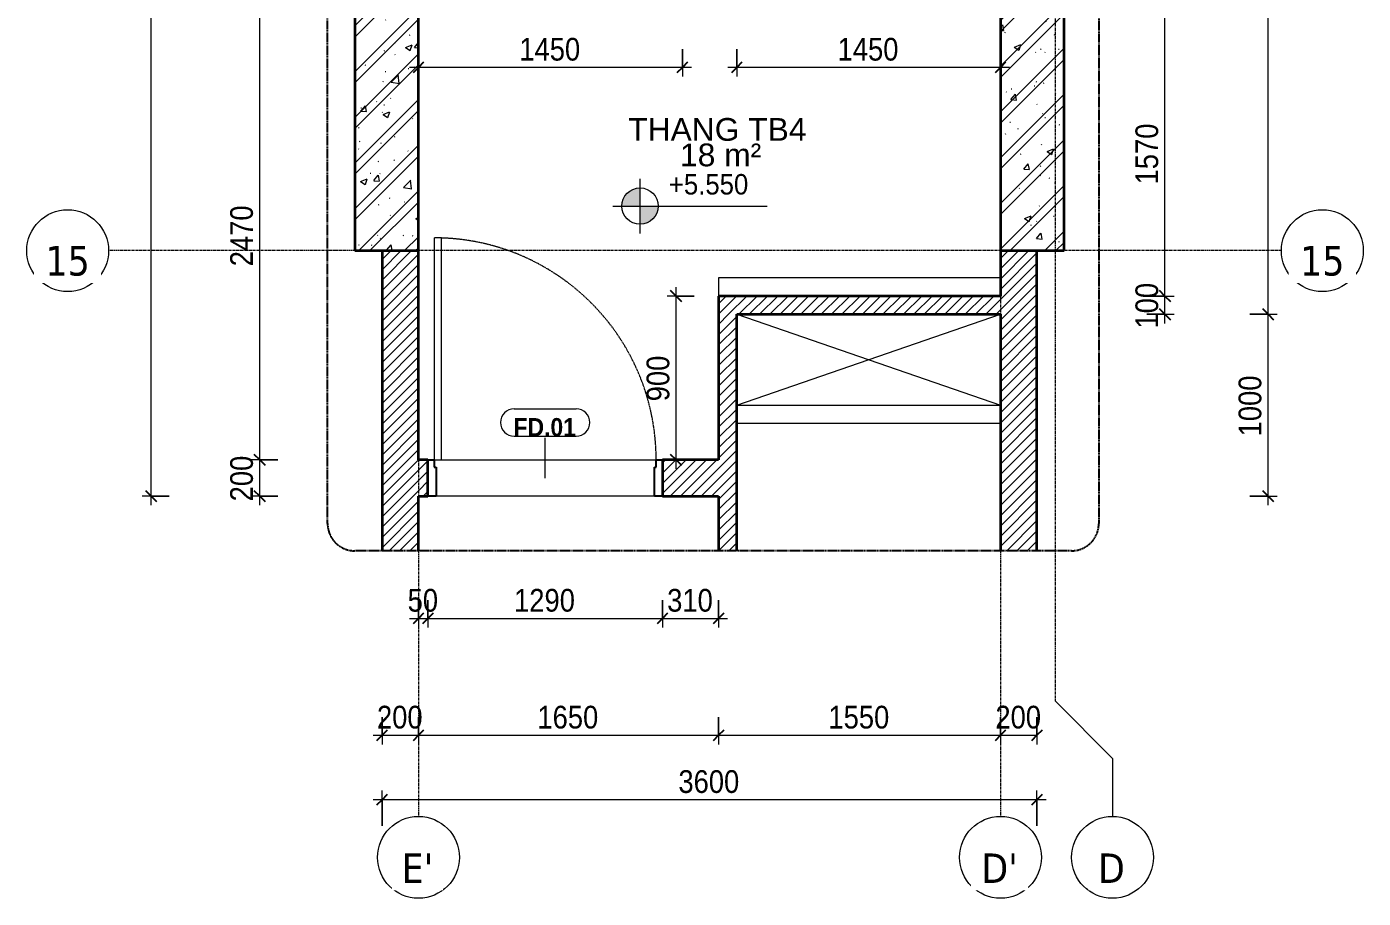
# Model space of a CAD drawing. Header units: millimetres. Extents: x -38913 to 20524, y -4975 to 129755.
# Drawn here: x -31124 to -23776, y 118492 to 123283 of the extents above; entities that cross this region are included whole.
import ezdxf

# ---------------------------------------------------------------- set-up
doc = ezdxf.new("R2010")
doc.units = ezdxf.units.MM
for name, pattern in [('Dash - Tight', [4.5, 3, -1.5]), ('Grid Line', [22.225, 12.7, -3.175, 3.175, -3.175]), ('Hidden', [7.14375, 4.7625, -2.38125])]:
    doc.linetypes.add(name, pattern=pattern)
for name, color, linetype, lineweight in [('0-2', 250, 'Continuous', 18), ('0-3', 10, 'Continuous', 5), ('A-ANNO-DIMS', 211, 'Continuous', 9), ('A-ANNO-DIMS-50', 211, 'Continuous', 9), ('A-AREA-IDEN', 2, 'Continuous', 9), ('A-DETL-GENF-1', 92, 'Dash - Tight', 18), ('A-DETL-GENF-2', 254, 'Continuous', 18), ('A-DETL-GENF-3', 92, 'Hidden', 25), ('A-DETL-MEDM', 33, 'Continuous', 35), ('A-DOOR', 31, 'Continuous', 18), ('A-DOOR-FRAM', 31, 'Continuous', 25), ('A-DOOR-IDEN', 31, 'Continuous', 9), ('A-FLOR', 192, 'Continuous', 18), ('A-FLOR-1', 250, 'Continuous', 18), ('A-WALL', 113, 'Continuous', 18), ('A-WALL-1', 113, 'Continuous', 35), ('A-WALL-PATT-1', 111, 'Continuous', 18), ('G-ANNO-DIMS', 111, 'Continuous', 9), ('S-COLS-2', 7, 'Continuous', 35), ('S-GRID', 1, 'Continuous', 9), ('S-GRID-1', 1, 'Grid Line', 9), ('S-GRID-IDEN', 1, 'Continuous', 9)]:
    doc.layers.add(name, color=color, linetype=linetype, lineweight=lineweight)
doc.styles.add('Arial_3', font='arial.ttf', dxfattribs={"height": 125})
doc.styles.add('Arial_4', font='arial.ttf', dxfattribs={"width": 0.9, "height": 112.5})
doc.styles.add('Arial_B', font='arialbd.ttf', dxfattribs={"width": 0.9, "height": 100})
doc.styles.add('Tahoma_B', font='tahomabd.ttf', dxfattribs={"height": 162.5})
doc.styles.add('UTM Avo', font='', dxfattribs={"width": 0.9, "height": 125})
doc.styles.get('UTM Avo').set_extended_font_data('UTM Avo')
doc.dimstyles.new('1_Dim_chi_tiet_2_5', dxfattribs={"dimscale": 304.8, "dimtxt": 124.912619, "dimasz": 0.19685, "dimexe": 0.164042, "dimexo": 0.0625, "dimgap": 0.016404, "dimtad": 1, "dimdec": 0, "dimrnd": 5, "dimzin": 0, "dimdsep": 46, "dimtxsty": 'UTM Avo', "dimblk1": 'OBLIQUE', "dimblk2": 'OBLIQUE', "dimsah": 1, "dimcen": 0.09, "dimdle": 0.164042, "dimazin": 0, "dimtfac": 1, "dimtdec": 4, "dimtix": 1, "dimtmove": 0, "dimatfit": 3, "dimfxl": 0.328084, "dimfxlon": 1, "dimtvp": 1, "dimtolj": 1, "dimtzin": 0, "dimarcsym": 2})
pattern_1 = [(45, (8066.47, 0), (-28.284271, 28.284271), [])]

# ---------------------------------------------------------------- blocks, each defined once
blk = doc.blocks.new('NCV_TKTC_KET CAU_rvt-2-TKCS_THANG BỘ TB4 - MẶT BẰNG TẦNG 2-7')
at = {"layer": 'A-FLOR-1'}
for p, q in [((-37035.6, 123372.6), (-37036.9, 123372.6)), ((-35336.5, 123372.6), (-35535.6, 123372.6)), ((-33836.9, 123372.6), (-35286.5, 123372.6)), ((-33836.9, 121902.6), (-35387.4, 121902.6)), ((-35387.4, 121902.6), (-35387.4, 120902.6)), ((-35387.4, 120902.6), (-35387.4, 121802.6)), ((-33837.4, 121702.6), (-33837.4, 121202.6))]:
    blk.add_line(p, q, dxfattribs=at)
at = {"layer": 'S-COLS-2'}
blk.add_line((-33486.9, 127252.6), (-33836.9, 127252.6), dxfattribs=at)
blk = doc.blocks.new('FD_01 - FD_01-1200x2200mm-1787918-TKCS_THANG BỘ TB4 - MẶT BẰNG TẦNG 2-7')
at = {"layer": 'A-DETL-GENF-1'}
for p, q in [((610, -100), (570, -100)), ((570, -100), (570, -1320)), ((610, -1320), (610, -100)), ((570, -1320), (610, -1320))]:
    blk.add_line(p, q, dxfattribs=at)
blk.add_arc((610, -100), 1220, 180, 268.12111, dxfattribs=at)
at = {"layer": 'A-DOOR-FRAM'}
for p, q in [((-645, 100), (-600, 100)), ((-645, -100), (-645, 100)), ((-600, 100), (-600, -60)), ((600, 100), (645, 100)), ((600, -60), (600, 100)), ((645, 100), (645, -100)), ((-600, -60), (-610, -60)), ((-610, -60), (-610, -100)), ((610, -60), (600, -60)), ((610, -100), (610, -60)), ((-610, -100), (-645, -100)), ((645, -100), (610, -100))]:
    blk.add_line(p, q, dxfattribs=at)
blk = doc.blocks.new('BORDER VIEW - BORDER VIEW-1921838-TKCS_THANG BỘ TB4 - MẶT BẰNG TẦNG 2-7')
at = {"layer": 'A-DETL-GENF-3'}
for p, q in [((150, 7166.4), (4090.4, 7166.4)), ((0, 150), (0, 7016.4)), ((4240.4, 7016.4), (4240.4, 150)), ((4090.4, 0), (150, 0))]:
    blk.add_line(p, q, dxfattribs=at)
for centre, start, end in [((150, 7016.4), 90, 180), ((4090.4, 7016.4), 0, 90), ((150, 150), 180, 270), ((4090.4, 150), 270, 0)]:
    blk.add_arc(centre, 150, start, end, dxfattribs=at)
blk = doc.blocks.new('Grid - M_Grid Head - Circle-353313-TKCS_THANG BỘ TB4 - MẶT BẰNG TẦNG 2-7')
at = {"layer": 'S-GRID-IDEN'}
blk.add_circle((0, 0), 4.5, dxfattribs=at)
blk = doc.blocks.new('DIMBLOCK32-TKCS_THANG BỘ TB4 - MẶT BẰNG TẦNG 2-7')
at = {"layer": 'A-ANNO-DIMS-50'}
for p, q in [((-28970.5, 120130.6), (-28970.5, 119980.6)), ((-28970.5, 120030.6), (-28970.5, 120130.6)), ((-28918.8, 120130.6), (-28918.8, 119980.6)), ((-28918.8, 120030.6), (-28918.8, 120130.6)), ((-29020.5, 120030.6), (-28918.8, 120030.6))]:
    blk.add_line(p, q, dxfattribs=at)
at = {"layer": 'A-ANNO-DIMS-50', "lineweight": 25}
for p, q in [((-28970.5, 120030.6), (-29000.5, 120000.6)), ((-28970.5, 120030.6), (-28940.5, 120060.6)), ((-28918.8, 120030.6), (-28948.8, 120000.6)), ((-28918.8, 120030.6), (-28888.8, 120060.6))]:
    blk.add_line(p, q, dxfattribs=at)
at = {"layer": 'A-ANNO-DIMS-50', "color": 0, "insert": (-29030.2, 120193), "char_height": 125, "width": 205.412, "attachment_point": 1, "line_spacing_factor": 1.110334, "style": 'UTM Avo'}
blk.add_mtext('50', dxfattribs=at)
blk = doc.blocks.new('_Oblique')
at = {"color": 0, "linetype": 'ByBlock', "lineweight": -2}
blk.add_line((-0.5, -0.5), (0.5, 0.5), dxfattribs=at)
blk = doc.blocks.new('DIMBLOCK33-TKCS_THANG BỘ TB4 - MẶT BẰNG TẦNG 2-7')
at = {"layer": 'A-ANNO-DIMS-50'}
for p, q in [((-28918.8, 120130.6), (-28918.8, 119980.6)), ((-28918.8, 120030.6), (-28918.8, 120130.6)), ((-27628.8, 120130.6), (-27628.8, 119980.6)), ((-27628.8, 120030.6), (-27628.8, 120130.6)), ((-28918.8, 120030.6), (-27628.8, 120030.6))]:
    blk.add_line(p, q, dxfattribs=at)
at = {"layer": 'A-ANNO-DIMS-50', "lineweight": 25}
for p, q in [((-28918.8, 120030.6), (-28948.8, 120000.6)), ((-28918.8, 120030.6), (-28888.8, 120060.6)), ((-27628.8, 120030.6), (-27658.8, 120000.6)), ((-27628.8, 120030.6), (-27598.8, 120060.6))]:
    blk.add_line(p, q, dxfattribs=at)
at = {"layer": 'A-ANNO-DIMS-50', "color": 0, "insert": (-28445, 120193), "char_height": 125, "width": 410.824, "attachment_point": 1, "line_spacing_factor": 1.110334, "style": 'UTM Avo'}
blk.add_mtext('1290', dxfattribs=at)
blk = doc.blocks.new('DIMBLOCK34-TKCS_THANG BỘ TB4 - MẶT BẰNG TẦNG 2-7')
at = {"layer": 'A-ANNO-DIMS-50'}
for p, q in [((-27628.8, 120130.6), (-27628.8, 119980.6)), ((-27628.8, 120030.6), (-27628.8, 120130.6)), ((-27320.8, 120130.6), (-27320.8, 119980.6)), ((-27320.8, 120030.6), (-27320.8, 120130.6)), ((-27628.8, 120030.6), (-27270.8, 120030.6))]:
    blk.add_line(p, q, dxfattribs=at)
at = {"layer": 'A-ANNO-DIMS-50', "lineweight": 25}
for p, q in [((-27628.8, 120030.6), (-27658.8, 120000.6)), ((-27628.8, 120030.6), (-27598.8, 120060.6)), ((-27320.8, 120030.6), (-27350.8, 120000.6)), ((-27320.8, 120030.6), (-27290.8, 120060.6))]:
    blk.add_line(p, q, dxfattribs=at)
at = {"layer": 'A-ANNO-DIMS-50', "color": 0, "insert": (-27603.2, 120193), "char_height": 125, "width": 308.118, "attachment_point": 1, "line_spacing_factor": 1.110334, "style": 'UTM Avo'}
blk.add_mtext('310', dxfattribs=at)
blk = doc.blocks.new('DIMBLOCK35-TKCS_THANG BỘ TB4 - MẶT BẰNG TẦNG 2-7')
at = {"layer": 'A-ANNO-DIMS-50'}
for p, q in [((-29170.5, 119488.2), (-29170.5, 119338.2)), ((-29170.5, 119388.2), (-29170.5, 119488.2)), ((-28970.5, 119488.2), (-28970.5, 119338.2)), ((-28970.5, 119388.2), (-28970.5, 119488.2)), ((-29220.5, 119388.2), (-28970.5, 119388.2))]:
    blk.add_line(p, q, dxfattribs=at)
at = {"layer": 'A-ANNO-DIMS-50', "lineweight": 25}
for p, q in [((-29170.5, 119388.2), (-29140.5, 119418.2)), ((-28970.5, 119388.2), (-28940.5, 119418.2)), ((-29170.5, 119388.2), (-29200.5, 119358.2)), ((-28970.5, 119388.2), (-29000.5, 119358.2))]:
    blk.add_line(p, q, dxfattribs=at)
at = {"layer": 'A-ANNO-DIMS-50', "color": 0, "insert": (-29198.8, 119550.6), "char_height": 125, "width": 308.118, "attachment_point": 1, "line_spacing_factor": 1.110334, "style": 'UTM Avo'}
blk.add_mtext('200', dxfattribs=at)
blk = doc.blocks.new('DIMBLOCK36-TKCS_THANG BỘ TB4 - MẶT BẰNG TẦNG 2-7')
at = {"layer": 'A-ANNO-DIMS-50'}
for p, q in [((-28970.5, 119488.2), (-28970.5, 119338.2)), ((-28970.5, 119388.2), (-28970.5, 119488.2)), ((-27320.8, 119488.2), (-27320.8, 119338.2)), ((-27320.8, 119388.2), (-27320.8, 119488.2)), ((-28970.5, 119388.2), (-27320.8, 119388.2))]:
    blk.add_line(p, q, dxfattribs=at)
at = {"layer": 'A-ANNO-DIMS-50', "lineweight": 25}
for p, q in [((-28970.5, 119388.2), (-28940.5, 119418.2)), ((-27320.8, 119388.2), (-27290.8, 119418.2)), ((-28970.5, 119388.2), (-29000.5, 119358.2)), ((-27320.8, 119388.2), (-27350.8, 119358.2))]:
    blk.add_line(p, q, dxfattribs=at)
at = {"layer": 'A-ANNO-DIMS-50', "color": 0, "insert": (-28316.8, 119550.6), "char_height": 125, "width": 410.824, "attachment_point": 1, "line_spacing_factor": 1.110334, "style": 'UTM Avo'}
blk.add_mtext('1650', dxfattribs=at)
blk = doc.blocks.new('DIMBLOCK37-TKCS_THANG BỘ TB4 - MẶT BẰNG TẦNG 2-7')
at = {"layer": 'A-ANNO-DIMS-50'}
for p, q in [((-27320.8, 119488.2), (-27320.8, 119338.2)), ((-27320.8, 119388.2), (-27320.8, 119488.2)), ((-25770.5, 119488.2), (-25770.5, 119338.2)), ((-25770.5, 119388.2), (-25770.5, 119488.2)), ((-27320.8, 119388.2), (-25770.5, 119388.2))]:
    blk.add_line(p, q, dxfattribs=at)
at = {"layer": 'A-ANNO-DIMS-50', "lineweight": 25}
for p, q in [((-27320.8, 119388.2), (-27290.8, 119418.2)), ((-25770.5, 119388.2), (-25740.5, 119418.2)), ((-27320.8, 119388.2), (-27350.8, 119358.2)), ((-25770.5, 119388.2), (-25800.5, 119358.2))]:
    blk.add_line(p, q, dxfattribs=at)
at = {"layer": 'A-ANNO-DIMS-50', "color": 0, "insert": (-26716.8, 119550.6), "char_height": 125, "width": 410.824, "attachment_point": 1, "line_spacing_factor": 1.110334, "style": 'UTM Avo'}
blk.add_mtext('1550', dxfattribs=at)
blk = doc.blocks.new('DIMBLOCK38-TKCS_THANG BỘ TB4 - MẶT BẰNG TẦNG 2-7')
at = {"layer": 'A-ANNO-DIMS-50'}
for p, q in [((-25770.5, 119488.2), (-25770.5, 119338.2)), ((-25770.5, 119388.2), (-25770.5, 119488.2)), ((-25570.5, 119488.2), (-25570.5, 119338.2)), ((-25570.5, 119388.2), (-25570.5, 119488.2)), ((-25770.5, 119388.2), (-25570.5, 119388.2))]:
    blk.add_line(p, q, dxfattribs=at)
at = {"layer": 'A-ANNO-DIMS-50', "lineweight": 25}
for p, q in [((-25770.5, 119388.2), (-25740.5, 119418.2)), ((-25570.5, 119388.2), (-25540.5, 119418.2)), ((-25770.5, 119388.2), (-25800.5, 119358.2)), ((-25570.5, 119388.2), (-25600.5, 119358.2))]:
    blk.add_line(p, q, dxfattribs=at)
at = {"layer": 'A-ANNO-DIMS-50', "color": 0, "insert": (-25798.8, 119550.6), "char_height": 125, "width": 308.118, "attachment_point": 1, "line_spacing_factor": 1.110334, "style": 'UTM Avo'}
blk.add_mtext('200', dxfattribs=at)
blk = doc.blocks.new('STN_Door Tag - STN_Door Tag-1788670-TKCS_THANG BỘ TB4 - MẶT BẰNG TẦNG 2-7')
at = {"layer": 'A-DOOR-IDEN'}
for p, q in [((-3.37, 1.49), (3.43, 1.49)), ((-3.37, -1.52), (3.43, -1.52))]:
    blk.add_line(p, q, dxfattribs=at)
for centre, start, end in [((-3.37, -0.01), 90, 270), ((3.43, -0.01), 270, 90)]:
    blk.add_arc(centre, 1.51, start, end, dxfattribs=at)
blk = doc.blocks.new('DIMBLOCK39-TKCS_THANG BỘ TB4 - MẶT BẰNG TẦNG 2-7')
at = {"layer": 'A-ANNO-DIMS-50', "lineweight": 25}
for p, q in [((-27554.1, 121802.6), (-27584.1, 121832.6)), ((-27554.1, 121802.6), (-27524.1, 121772.6)), ((-27554.1, 120902.6), (-27584.1, 120932.6)), ((-27554.1, 120902.6), (-27524.1, 120872.6))]:
    blk.add_line(p, q, dxfattribs=at)
at = {"layer": 'A-ANNO-DIMS-50'}
for p, q in [((-27554.1, 120852.6), (-27554.1, 121852.6)), ((-27454.1, 121802.6), (-27604.1, 121802.6)), ((-27554.1, 121802.6), (-27454.1, 121802.6)), ((-27654.1, 120902.6), (-27504.1, 120902.6)), ((-27554.1, 120902.6), (-27654.1, 120902.6))]:
    blk.add_line(p, q, dxfattribs=at)
at = {"layer": 'A-ANNO-DIMS-50', "color": 0, "insert": (-27716.5, 121224.2), "char_height": 125, "width": 308.118, "attachment_point": 1, "rotation": 90, "line_spacing_factor": 1.110334, "style": 'UTM Avo'}
blk.add_mtext('900', dxfattribs=at)
blk = doc.blocks.new('DIMBLOCK40-TKCS_THANG BỘ TB4 - MẶT BẰNG TẦNG 2-7')
at = {"layer": 'A-ANNO-DIMS-50'}
for p, q in [((-29170.5, 118890.9), (-29170.5, 119084)), ((-25570.5, 118890.9), (-25570.5, 119084)), ((-25520.5, 119034), (-29220.5, 119034)), ((-29170.5, 119034), (-29170.5, 118890.9)), ((-25570.5, 119034), (-25570.5, 118890.9))]:
    blk.add_line(p, q, dxfattribs=at)
at = {"layer": 'A-ANNO-DIMS-50', "lineweight": 25}
for p, q in [((-29170.5, 119034), (-29140.5, 119064)), ((-25570.5, 119034), (-25540.5, 119064)), ((-29170.5, 119034), (-29200.5, 119004)), ((-25570.5, 119034), (-25600.5, 119004))]:
    blk.add_line(p, q, dxfattribs=at)
at = {"layer": 'A-ANNO-DIMS-50', "color": 0, "insert": (-27541.6, 119196.4), "char_height": 125, "width": 410.824, "attachment_point": 1, "line_spacing_factor": 1.110334, "style": 'UTM Avo'}
blk.add_mtext('3600', dxfattribs=at)
blk = doc.blocks.new('DIMBLOCK41-TKCS_THANG BỘ TB4 - MẶT BẰNG TẦNG 2-7')
at = {"layer": 'A-ANNO-DIMS-50', "lineweight": 25}
for p, q in [((-24866.5, 121802.6), (-24896.5, 121832.6)), ((-24866.5, 121802.6), (-24836.5, 121772.6)), ((-24866.5, 121702.6), (-24896.5, 121732.6)), ((-24866.5, 121702.6), (-24836.5, 121672.6))]:
    blk.add_line(p, q, dxfattribs=at)
at = {"layer": 'A-ANNO-DIMS-50'}
for p, q in [((-24966.5, 121802.6), (-24816.5, 121802.6)), ((-24866.5, 121802.6), (-24966.5, 121802.6)), ((-24866.5, 121652.6), (-24866.5, 121802.6)), ((-24966.5, 121702.6), (-24816.5, 121702.6)), ((-24866.5, 121702.6), (-24966.5, 121702.6))]:
    blk.add_line(p, q, dxfattribs=at)
at = {"layer": 'A-ANNO-DIMS-50', "color": 0, "insert": (-25028.9, 121624.2), "char_height": 125, "width": 308.118, "attachment_point": 1, "rotation": 90, "line_spacing_factor": 1.110334, "style": 'UTM Avo'}
blk.add_mtext('100', dxfattribs=at)
blk = doc.blocks.new('DIMBLOCK42-TKCS_THANG BỘ TB4 - MẶT BẰNG TẦNG 2-7')
at = {"layer": 'A-ANNO-DIMS-50', "lineweight": 25}
for p, q in [((-24866.5, 123372.6), (-24896.5, 123402.6)), ((-24866.5, 123372.6), (-24836.5, 123342.6)), ((-24866.5, 121802.6), (-24896.5, 121832.6)), ((-24866.5, 121802.6), (-24836.5, 121772.6))]:
    blk.add_line(p, q, dxfattribs=at)
at = {"layer": 'A-ANNO-DIMS-50'}
for p, q in [((-24966.5, 123372.6), (-24816.5, 123372.6)), ((-24866.5, 123372.6), (-24966.5, 123372.6)), ((-24866.5, 121802.6), (-24866.5, 123372.6)), ((-24966.5, 121802.6), (-24816.5, 121802.6)), ((-24866.5, 121802.6), (-24966.5, 121802.6))]:
    blk.add_line(p, q, dxfattribs=at)
at = {"layer": 'A-ANNO-DIMS-50', "color": 0, "insert": (-25028.9, 122416.4), "char_height": 125, "width": 410.824, "attachment_point": 1, "rotation": 90, "line_spacing_factor": 1.110334, "style": 'UTM Avo'}
blk.add_mtext('1570', dxfattribs=at)
blk = doc.blocks.new('DIMBLOCK46-TKCS_THANG BỘ TB4 - MẶT BẰNG TẦNG 2-7')
at = {"layer": 'A-ANNO-DIMS-50', "lineweight": 25}
for p, q in [((-30440.4, 127252.6), (-30470.4, 127282.6)), ((-30440.4, 127252.6), (-30410.4, 127222.6)), ((-30440.4, 120702.6), (-30470.4, 120732.6)), ((-30440.4, 120702.6), (-30410.4, 120672.6))]:
    blk.add_line(p, q, dxfattribs=at)
at = {"layer": 'A-ANNO-DIMS-50'}
for p, q in [((-30440.4, 120652.6), (-30440.4, 127302.6)), ((-30540.4, 127252.6), (-30390.4, 127252.6)), ((-30440.4, 127252.6), (-30540.4, 127252.6)), ((-30340.4, 120702.6), (-30490.4, 120702.6)), ((-30440.4, 120702.6), (-30340.4, 120702.6))]:
    blk.add_line(p, q, dxfattribs=at)
at = {"layer": 'A-ANNO-DIMS-50', "color": 0, "insert": (-30602.8, 123806.4), "char_height": 125, "width": 410.824, "attachment_point": 1, "rotation": 90, "line_spacing_factor": 1.110334, "style": 'UTM Avo'}
blk.add_mtext('6550', dxfattribs=at)
blk = doc.blocks.new('DIMBLOCK47-TKCS_THANG BỘ TB4 - MẶT BẰNG TẦNG 2-7')
at = {"layer": 'A-ANNO-DIMS-50'}
for p, q in [((-29743.4, 120902.6), (-29893.4, 120902.6)), ((-29843.4, 120652.6), (-29843.4, 120902.6)), ((-29843.4, 120902.6), (-29743.4, 120902.6)), ((-29743.4, 120702.6), (-29893.4, 120702.6)), ((-29843.4, 120702.6), (-29743.4, 120702.6))]:
    blk.add_line(p, q, dxfattribs=at)
at = {"layer": 'A-ANNO-DIMS-50', "lineweight": 25}
for p, q in [((-29843.4, 120902.6), (-29873.4, 120932.6)), ((-29843.4, 120902.6), (-29813.4, 120872.6)), ((-29843.4, 120702.6), (-29873.4, 120732.6)), ((-29843.4, 120702.6), (-29813.4, 120672.6))]:
    blk.add_line(p, q, dxfattribs=at)
at = {"layer": 'A-ANNO-DIMS-50', "color": 0, "insert": (-30005.8, 120674.2), "char_height": 125, "width": 308.118, "attachment_point": 1, "rotation": 90, "line_spacing_factor": 1.110334, "style": 'UTM Avo'}
blk.add_mtext('200', dxfattribs=at)
blk = doc.blocks.new('DIMBLOCK48-TKCS_THANG BỘ TB4 - MẶT BẰNG TẦNG 2-7')
at = {"layer": 'A-ANNO-DIMS-50', "lineweight": 25}
for p, q in [((-29843.4, 123372.6), (-29873.4, 123402.6)), ((-29843.4, 123372.6), (-29813.4, 123342.6)), ((-29843.4, 120902.6), (-29873.4, 120932.6)), ((-29843.4, 120902.6), (-29813.4, 120872.6))]:
    blk.add_line(p, q, dxfattribs=at)
at = {"layer": 'A-ANNO-DIMS-50'}
for p, q in [((-29743.4, 123372.6), (-29893.4, 123372.6)), ((-29843.4, 120902.6), (-29843.4, 123372.6)), ((-29843.4, 123372.6), (-29743.4, 123372.6)), ((-29743.4, 120902.6), (-29893.4, 120902.6)), ((-29843.4, 120902.6), (-29743.4, 120902.6))]:
    blk.add_line(p, q, dxfattribs=at)
at = {"layer": 'A-ANNO-DIMS-50', "color": 0, "insert": (-30005.8, 121966.4), "char_height": 125, "width": 410.824, "attachment_point": 1, "rotation": 90, "line_spacing_factor": 1.110334, "style": 'UTM Avo'}
blk.add_mtext('2470', dxfattribs=at)
blk = doc.blocks.new('DIMBLOCK52-TKCS_THANG BỘ TB4 - MẶT BẰNG TẦNG 2-7')
at = {"layer": 'A-ANNO-DIMS-50'}
for p, q in [((-24399.3, 121702.6), (-24249.3, 121702.6)), ((-24299.3, 121702.6), (-24399.3, 121702.6)), ((-24299.3, 120652.6), (-24299.3, 121702.6)), ((-24399.3, 120702.6), (-24249.3, 120702.6)), ((-24299.3, 120702.6), (-24399.3, 120702.6))]:
    blk.add_line(p, q, dxfattribs=at)
at = {"layer": 'A-ANNO-DIMS-50', "lineweight": 25}
for p, q in [((-24299.3, 121702.6), (-24329.3, 121732.6)), ((-24299.3, 121702.6), (-24269.3, 121672.6)), ((-24299.3, 120702.6), (-24329.3, 120732.6)), ((-24299.3, 120702.6), (-24269.3, 120672.6))]:
    blk.add_line(p, q, dxfattribs=at)
at = {"layer": 'A-ANNO-DIMS-50', "color": 0, "insert": (-24461.7, 121031.4), "char_height": 125, "width": 410.824, "attachment_point": 1, "rotation": 90, "line_spacing_factor": 1.110334, "style": 'UTM Avo'}
blk.add_mtext('1000', dxfattribs=at)
blk = doc.blocks.new('DIMBLOCK53-TKCS_THANG BỘ TB4 - MẶT BẰNG TẦNG 2-7')
at = {"layer": 'A-ANNO-DIMS-50', "lineweight": 25}
for p, q in [((-24299.3, 127252.6), (-24329.3, 127282.6)), ((-24299.3, 127252.6), (-24269.3, 127222.6)), ((-24299.3, 121702.6), (-24329.3, 121732.6)), ((-24299.3, 121702.6), (-24269.3, 121672.6))]:
    blk.add_line(p, q, dxfattribs=at)
at = {"layer": 'A-ANNO-DIMS-50'}
for p, q in [((-24299.3, 121702.6), (-24299.3, 127302.6)), ((-24399.3, 127252.6), (-24249.3, 127252.6)), ((-24299.3, 127252.6), (-24399.3, 127252.6)), ((-24399.3, 121702.6), (-24249.3, 121702.6)), ((-24299.3, 121702.6), (-24399.3, 121702.6))]:
    blk.add_line(p, q, dxfattribs=at)
at = {"layer": 'A-ANNO-DIMS-50', "color": 0, "insert": (-24461.7, 124306.4), "char_height": 125, "width": 410.824, "attachment_point": 1, "rotation": 90, "line_spacing_factor": 1.110334, "style": 'UTM Avo'}
blk.add_mtext('5550', dxfattribs=at)
blk = doc.blocks.new('DIMBLOCK54-TKCS_THANG BỘ TB4 - MẶT BẰNG TẦNG 2-7')
at = {"layer": 'A-ANNO-DIMS-50'}
for p, q in [((-28970.5, 123159.9), (-28970.5, 123009.9)), ((-28970.5, 123059.9), (-28970.5, 123159.9)), ((-27519.5, 123159.9), (-27519.5, 123009.9)), ((-27519.5, 123059.9), (-27519.5, 123159.9)), ((-27469.5, 123059.9), (-29020.5, 123059.9))]:
    blk.add_line(p, q, dxfattribs=at)
at = {"layer": 'A-ANNO-DIMS-50', "lineweight": 25}
for p, q in [((-28970.5, 123059.9), (-28940.5, 123089.9)), ((-27519.5, 123059.9), (-27489.5, 123089.9)), ((-28970.5, 123059.9), (-29000.5, 123029.9)), ((-27519.5, 123059.9), (-27549.5, 123029.9))]:
    blk.add_line(p, q, dxfattribs=at)
at = {"layer": 'A-ANNO-DIMS-50', "color": 0, "insert": (-28416.2, 123222.2), "char_height": 125, "width": 410.824, "attachment_point": 1, "line_spacing_factor": 1.110334, "style": 'UTM Avo'}
blk.add_mtext('1450', dxfattribs=at)
blk = doc.blocks.new('DIMBLOCK55-TKCS_THANG BỘ TB4 - MẶT BẰNG TẦNG 2-7')
at = {"layer": 'A-ANNO-DIMS-50'}
for p, q in [((-27220.1, 123159.9), (-27220.1, 123009.9)), ((-27220.1, 123059.9), (-27220.1, 123159.9)), ((-25770.5, 123159.9), (-25770.5, 123009.9)), ((-25770.5, 123059.9), (-25770.5, 123159.9)), ((-25720.5, 123059.9), (-27270.1, 123059.9))]:
    blk.add_line(p, q, dxfattribs=at)
at = {"layer": 'A-ANNO-DIMS-50', "lineweight": 25}
for p, q in [((-27220.1, 123059.9), (-27190.1, 123089.9)), ((-25770.5, 123059.9), (-25740.5, 123089.9)), ((-27220.1, 123059.9), (-27250.1, 123029.9)), ((-25770.5, 123059.9), (-25800.5, 123029.9))]:
    blk.add_line(p, q, dxfattribs=at)
at = {"layer": 'A-ANNO-DIMS-50', "color": 0, "insert": (-26666.4, 123222.2), "char_height": 125, "width": 410.824, "attachment_point": 1, "line_spacing_factor": 1.110334, "style": 'UTM Avo'}
blk.add_mtext('1450', dxfattribs=at)
blk = doc.blocks.new('Spot Elevations - M_Spot Elevation - Target Filled-350595-TKCS_THANG BỘ TB4 - MẶT BẰNG TẦNG 2-7')
at = {"layer": 'G-ANNO-DIMS'}
h = blk.add_hatch(color=256, dxfattribs=at)
edge = h.paths.add_edge_path()
edge.add_line((0, 0), (-2, 0))
edge.add_arc((0, 0), 2, 90, 180, ccw=False)
edge.add_line((0, 2), (0, 0))
h = blk.add_hatch(color=256, dxfattribs=at)
edge = h.paths.add_edge_path()
edge.add_line((0, 0), (2, 0))
edge.add_arc((0, 0), 2, 270, 360, ccw=False)
edge.add_line((0, -2), (0, 0))
for p, q in [((0, -3), (0, 3)), ((-3, 0), (14, 0))]:
    blk.add_line(p, q, dxfattribs=at)
blk.add_circle((0, 0), 2, dxfattribs=at)

msp = doc.modelspace()

# ---------------------------------------------------------------- hatches: boundary and pattern name
at = {"layer": 'A-DETL-GENF-2'}
h = msp.add_hatch(dxfattribs=at)
h.set_pattern_fill('FP_2', color=256, style=0, pattern_type=2)
h.set_pattern_definition([(50, (8066.47, 0), (364.3679, -31.8783), [38.1, -419.1]), (355, (8066.47, 0), (-70.4859, 382.1133), [30.48, -335.28]), (100.451, (8096.83, -2.66), (293.885, 350.2334), [32.38, -356.18]), (46.184, (8066.47, 101.6), (542.1585, -84.0858), [57.15, -628.65]), (96.636, (8111.65, 94.6), (474.805, 494.8554), [48.57, -534.27]), (351.184, (8066.47, 101.6), (474.8102, 494.85), [45.72, -502.92]), (21, (8117.27, 76.2), (303.2285, -204.53046), [38.1, -419.1]), (326, (8117.27, 76.2), (123.6039, 368.376), [30.48, -335.28]), (71.451, (8142.54, 59.16), (426.8341, 163.8427), [32.38, -356.18]), (37.5, (8066.47, 0), (6.17665, 169.11015), [3.353, -327.863, 3.353, -337.007, -336.55]), (37.5, (8066.47, 0), (6.17665, 169.11015), [-671.576, 3.353, -333.197]), (7.5, (8066.47, 0), (133.63888, 200.3615), [3.353, -190.703, 3.353, -320.243, -128.27]), (7.5, (8066.47, 0), (133.63888, 200.3615), [-517.652, 3.353, -124.917]), (327.5, (7953.19, 0), (271.18182, -11.45836), [3.353, -123.647, 3.353, -392.887, -525.78]), (327.5, (7953.19, 0), (271.18182, -11.45836), [-523.24, 3.353, -522.427]), (317.5, (7902.39, 0), (296.2585, 50.85285), [3.353, -161.747, 3.353, -259.791, -373.38]), (317.5, (7902.39, 0), (296.2585, 50.85285), [-428.244, 3.353, -370.027]), (45, (8066.47, 0), (-125.72359, 125.72359), []), (45, (8066.47, 190.5), (-125.72359, 125.72359), [])])
h.paths.add_polyline_path([(-29320.5, 122052.6), (-28970.5, 122052.6), (-28970.5, 123352.6), (-29320.5, 123352.6)])
h.paths.add_polyline_path([(-25770.5, 122052.6), (-25420.5, 122052.6), (-25420.5, 123352.6), (-25770.5, 123352.6), (-25770.5, 122776.3)])
h.paths.add_polyline_path([(-29320.5, 126552.6), (-28970.5, 126552.6), (-28970.5, 127252.6), (-29320.5, 127252.6), (-29320.5, 126632.6)])
h.paths.add_polyline_path([(-25420.5, 126552.6), (-25420.5, 127252.4), (-25770.5, 127252.4), (-25770.5, 126552.6), (-25674.3, 126552.6)])
at = {"layer": 'A-WALL-PATT-1'}
h = msp.add_hatch(dxfattribs=at)
h.set_pattern_fill('FP_1', color=256, style=0, pattern_type=2)
h.set_pattern_definition(pattern_1)
h.paths.add_polyline_path([(-28970.5, 120402.6), (-28970.5, 122052.6), (-29170.5, 122052.6), (-29170.5, 120402.6), (-29006.8, 120402.6)])
h = msp.add_hatch(dxfattribs=at)
h.set_pattern_fill('FP_1', color=256, style=0, pattern_type=2)
h.set_pattern_definition(pattern_1)
h.paths.add_polyline_path([(-25770.5, 120402.6), (-25570.5, 120403.1), (-25570.5, 122052.6), (-25770.5, 122052.6), (-25770.5, 120403.1)])
h = msp.add_hatch(dxfattribs=at)
h.set_pattern_fill('FP_1', color=256, style=0, pattern_type=2)
h.set_pattern_definition(pattern_1)
h.paths.add_polyline_path([(-27220.8, 121702.6), (-25770.5, 121702.6), (-25770.5, 121802.6), (-27320.8, 121802.6), (-27320.8, 121702.6)])
h = msp.add_hatch(dxfattribs=at)
h.set_pattern_fill('FP_1', color=256, style=0, pattern_type=2)
h.set_pattern_definition(pattern_1)
h.paths.add_polyline_path([(-27255.1, 120402.6), (-27220.8, 120403.1), (-27220.8, 121702.6), (-27320.8, 121702.6), (-27320.8, 120402.6), (-27267.3, 120402.6)])
h = msp.add_hatch(dxfattribs=at)
h.set_pattern_fill('FP_1', color=256, style=0, pattern_type=2)
h.set_pattern_definition(pattern_1)
h.paths.add_polyline_path([(-27320.8, 120702.6), (-27320.8, 120902.6), (-27628.8, 120902.6), (-27628.8, 120702.6), (-27434.6, 120702.6)])
h.paths.add_polyline_path([(-28918.8, 120702.6), (-28918.8, 120902.6), (-28970.5, 120902.6), (-28970.5, 120702.6)])

# ---------------------------------------------------------------- linework, layer by layer
at = {"layer": '0-2'}
for p, q in [((-27220.8, 121202.6), (-25770.8, 121702.6)), ((-27220.8, 121702.6), (-25770.8, 121202.6)), ((-25770.8, 121202.6), (-25770.8, 121702.6))]:
    msp.add_line(p, q, dxfattribs=at)
at = {"layer": 'A-DETL-MEDM'}
for p, q in [((-29320.5, 123352.6), (-29320.5, 122052.6)), ((-28970.5, 122052.6), (-28970.5, 123352.6)), ((-25770.5, 123352.6), (-25770.5, 122052.6)), ((-25420.5, 122052.6), (-25420.5, 123352.6)), ((-29320.5, 122052.6), (-28970.5, 122052.6)), ((-25770.5, 122052.6), (-25420.5, 122052.6))]:
    msp.add_line(p, q, dxfattribs=at)
at = {"layer": 'A-DOOR-IDEN'}
msp.add_line((-28273.8, 120802.6), (-28273.8, 121023.6), dxfattribs=at)
at = {"layer": 'A-FLOR'}
msp.add_line((-25770.9, 120403.1), (-25770.9, 121102.6), dxfattribs=at)
at = {"layer": 'A-WALL'}
for p, q in [((-27220.8, 121202.6), (-25770.5, 121202.6)), ((-25770.5, 121102.6), (-27220.8, 121102.6)), ((-28883.8, 120902.6), (-27663.8, 120902.6)), ((-27673.8, 120702.6), (-28873.8, 120702.6))]:
    msp.add_line(p, q, dxfattribs=at)
at = {"layer": 'A-WALL-1'}
for p, q in [((-29170.5, 122052.6), (-29170.5, 120402.6)), ((-28970.5, 120902.6), (-28970.5, 122052.6)), ((-25770.5, 122052.6), (-25770.5, 121802.6)), ((-25570.5, 120403.1), (-25570.5, 122052.6)), ((-25770.5, 121802.6), (-27320.8, 121802.6)), ((-27320.8, 121802.6), (-27320.8, 120902.6)), ((-27220.8, 121702.6), (-25770.5, 121702.6)), ((-27220.8, 120403.1), (-27220.8, 121702.6)), ((-25770.5, 121702.6), (-25770.5, 120403.1)), ((-28918.8, 120902.6), (-28970.5, 120902.6)), ((-28918.8, 120702.6), (-28918.8, 120902.6)), ((-27320.8, 120902.6), (-27628.8, 120902.6)), ((-27628.8, 120902.6), (-27628.8, 120702.6)), ((-28970.5, 120402.6), (-28970.5, 120702.6)), ((-28970.5, 120702.6), (-28918.8, 120702.6)), ((-27628.8, 120702.6), (-27320.8, 120702.6)), ((-27320.8, 120702.6), (-27320.8, 120403.1))]:
    msp.add_line(p, q, dxfattribs=at)
at = {"layer": 'S-GRID'}
for p, q in [((-25470.5, 119577.4), (-25155.3, 119259.9)), ((-25155.3, 119259.9), (-25155.3, 118942.4))]:
    msp.add_line(p, q, dxfattribs=at)
at = {"layer": 'S-GRID-1'}
for p, q in [((-28970.5, 127422.8), (-28970.5, 120192.4)), ((-25770.5, 127422.8), (-25770.5, 120192.4)), ((-25470.5, 126787.8), (-25470.5, 120827.4)), ((-29424.3, 122052.6), (-30674.3, 122052.6)), ((-25476.2, 122052.6), (-29424.3, 122052.6)), ((-24226.2, 122052.6), (-25476.2, 122052.6)), ((-25470.5, 120827.4), (-25470.5, 119577.4)), ((-28970.5, 120192.4), (-28970.5, 118942.4)), ((-25770.5, 120192.4), (-25770.5, 118942.4))]:
    msp.add_line(p, q, dxfattribs=at)

# ---------------------------------------------------------------- block references
at = {"layer": '0-3'}
msp.add_blockref('NCV_TKTC_KET CAU_rvt-2-TKCS_THANG BỘ TB4 - MẶT BẰNG TẦNG 2-7', (8066.5, 0), dxfattribs=at)
at = {"layer": 'A-DETL-GENF-1'}
msp.add_blockref('BORDER VIEW - BORDER VIEW-1921838-TKCS_THANG BỘ TB4 - MẶT BẰNG TẦNG 2-7', (-29470.5, 120402.6), dxfattribs=at)
at = {"layer": 'A-DOOR', "rotation": 180}
msp.add_blockref('FD_01 - FD_01-1200x2200mm-1787918-TKCS_THANG BỘ TB4 - MẶT BẰNG TẦNG 2-7', (-28273.8, 120802.6), dxfattribs=at)
at = {"layer": 'A-DOOR-IDEN', "xscale": 49.99999999999998, "yscale": 49.99999999999998, "zscale": 49.99999999999998}
msp.add_blockref('STN_Door Tag - STN_Door Tag-1788670-TKCS_THANG BỘ TB4 - MẶT BẰNG TẦNG 2-7', (-28275.4, 121108.1), dxfattribs=at)
at = {"layer": 'G-ANNO-DIMS', "xscale": 49.99999999999998, "yscale": 49.99999999999998, "zscale": 49.99999999999998}
msp.add_blockref('Spot Elevations - M_Spot Elevation - Target Filled-350595-TKCS_THANG BỘ TB4 - MẶT BẰNG TẦNG 2-7', (-27752.6, 122297.3), dxfattribs=at)
at = {"layer": 'S-GRID-IDEN', "xscale": 49.99999999999998, "yscale": 49.99999999999998, "zscale": 49.99999999999998}
for p, rotation in [((-30899.3, 122052.6), 89.99999999999987), ((-24001.2, 122052.6), 89.99999999999987), ((-28970.5, 118717.4), 180), ((-25770.5, 118717.4), 180), ((-25155.3, 118717.4), 180)]:
    msp.add_blockref('Grid - M_Grid Head - Circle-353313-TKCS_THANG BỘ TB4 - MẶT BẰNG TẦNG 2-7', p, dxfattribs=dict(at, rotation=rotation))

# ---------------------------------------------------------------- texts
at = {"layer": 'A-AREA-IDEN', "char_height": 125, "line_spacing_factor": 0.936439, "style": 'Arial_3'}
for s, insert, width, attachment_point in [('\\pt2.5,5,7.5,10,12.5,15,17.5,20,22.5,25,27.5,30,32.5,35,37.5,40,42.5,45,47.5,50,52.5,55,57.5,60,62.5,65,67.5,70,72.5,75,77.5,80;THANG TB4', (-27327.2, 122654.7), 985.5, 8), ('\\pt2.5,5,7.5,10,12.5,15,17.5,20,22.5,25,27.5,30,32.5,35,37.5,40,42.5,45,47.5,50,52.5,55,57.5,60,62.5,65,67.5,70,72.5,75,77.5,80;18 m²', (-27309.3, 122577.9), 453, 5)]:
    msp.add_mtext(s, dxfattribs=dict(at, insert=insert, width=width, attachment_point=attachment_point))
at = {"layer": 'A-DOOR-IDEN', "insert": (-28276.4, 121081.4), "char_height": 100, "width": 351.45, "attachment_point": 5, "line_spacing_factor": 0.936439, "style": 'Arial_B'}
msp.add_mtext('\\pt2.25,4.5,6.75,9,11.25,13.5,15.75,18,20.25,22.5,24.75,27,29.25,31.5,33.75,36,38.25,40.5,42.75,45,47.25,49.5,51.75,54,56.25,58.5,60.75,63,65.25,67.5,69.75,72;FD.01', dxfattribs=at)
at = {"layer": 'G-ANNO-DIMS', "insert": (-27593.9, 122473.6), "char_height": 112.5, "width": 519.248, "attachment_point": 1, "line_spacing_factor": 0.941778, "style": 'Arial_4'}
msp.add_mtext('+5.550', dxfattribs=at)

# ---------------------------------------------------------------- dimensions: what is measured, and where the dimension line sits
at = {"layer": 'A-ANNO-DIMS'}
for base, p1, p2, override, picture, middle in [((-30440.4, 127252.6), (-30340.4, 120702.6), (-30540.4, 127252.6), {"dimpost": '<>', "dimfxl": 6553.052724}, 'DIMBLOCK46-TKCS_THANG BỘ TB4 - MẶT BẰNG TẦNG 2-7', (-30510.1, 123977.6)), ((-24299.3, 127252.6), (-24399.3, 121702.6), (-24399.3, 127252.6), {"dimpost": '<>', "dimfxl": 5550}, 'DIMBLOCK53-TKCS_THANG BỘ TB4 - MẶT BẰNG TẦNG 2-7', (-24369, 124477.6)), ((-29843.4, 123372.6), (-29743.4, 120902.6), (-29743.4, 123372.6), {"dimpost": '<>', "dimfxl": 2470}, 'DIMBLOCK48-TKCS_THANG BỘ TB4 - MẶT BẰNG TẦNG 2-7', (-29913.1, 122137.6)), ((-24866.5, 123372.6), (-24966.5, 121802.6), (-24966.5, 123372.6), {"dimpost": '<>', "dimfxl": 1570}, 'DIMBLOCK42-TKCS_THANG BỘ TB4 - MẶT BẰNG TẦNG 2-7', (-24936.2, 122587.6)), ((-24866.5, 121802.6), (-24966.5, 121702.6), (-24966.5, 121802.6), {"dimpost": '<>', "dimfxl": 100}, 'DIMBLOCK41-TKCS_THANG BỘ TB4 - MẶT BẰNG TẦNG 2-7', (-24936.2, 121752.6)), ((-27554.1, 121802.6), (-27654.1, 120902.6), (-27454.1, 121802.6), {"dimpost": '<>', "dimfxl": 921.954446}, 'DIMBLOCK39-TKCS_THANG BỘ TB4 - MẶT BẰNG TẦNG 2-7', (-27623.8, 121352.6)), ((-24299.3, 121702.6), (-24399.3, 120702.6), (-24399.3, 121702.6), {"dimpost": '<>', "dimfxl": 1000}, 'DIMBLOCK52-TKCS_THANG BỘ TB4 - MẶT BẰNG TẦNG 2-7', (-24369, 121202.6)), ((-29843.4, 120902.6), (-29743.4, 120702.6), (-29743.4, 120902.6), {"dimpost": '<>', "dimfxl": 200}, 'DIMBLOCK47-TKCS_THANG BỘ TB4 - MẶT BẰNG TẦNG 2-7', (-29913.1, 120802.6))]:
    dim = msp.add_linear_dim(base=base, p1=p1, p2=p2, angle=90, dimstyle='1_Dim_chi_tiet_2_5', override=override, dxfattribs=at)
    dim.commit()
    dim.dimension.update_dxf_attribs({"geometry": picture, "text_midpoint": middle})
for base, p1, p2, override, picture, middle in [((-28970.5, 123059.9), (-27519.5, 123159.9), (-28970.5, 123159.9), {"dimpost": '<>', "dimfxl": 1450.95092}, 'DIMBLOCK54-TKCS_THANG BỘ TB4 - MẶT BẰNG TẦNG 2-7', (-28245, 123129.5)), ((-27220.1, 123059.9), (-25770.5, 123159.9), (-27220.1, 123159.9), {"dimpost": '<>', "dimfxl": 1449.6}, 'DIMBLOCK55-TKCS_THANG BỘ TB4 - MẶT BẰNG TẦNG 2-7', (-26495.3, 123129.5)), ((-28918.8, 120030.6), (-28970.5, 120130.6), (-28918.8, 120130.6), {"dimpost": '<>', "dimfxl": 51.625653}, 'DIMBLOCK32-TKCS_THANG BỘ TB4 - MẶT BẰNG TẦNG 2-7', (-28944.7, 120100.3)), ((-27628.8, 120030.6), (-28918.8, 120130.6), (-27628.8, 120130.6), {"dimpost": '<>', "dimfxl": 1290}, 'DIMBLOCK33-TKCS_THANG BỘ TB4 - MẶT BẰNG TẦNG 2-7', (-28273.8, 120100.3)), ((-27320.8, 120030.6), (-27628.8, 120130.6), (-27320.8, 120130.6), {"dimpost": '<>', "dimfxl": 308}, 'DIMBLOCK34-TKCS_THANG BỘ TB4 - MẶT BẰNG TẦNG 2-7', (-27474.8, 120100.3)), ((-28970.5, 119388.2), (-29170.5, 119488.2), (-28970.5, 119488.2), {"dimpost": '<>', "dimfxl": 200}, 'DIMBLOCK35-TKCS_THANG BỘ TB4 - MẶT BẰNG TẦNG 2-7', (-29070.5, 119457.9)), ((-27320.8, 119388.2), (-28970.5, 119488.2), (-27320.8, 119488.2), {"dimpost": '<>', "dimfxl": 1649.625653}, 'DIMBLOCK36-TKCS_THANG BỘ TB4 - MẶT BẰNG TẦNG 2-7', (-28145.7, 119457.9)), ((-25770.5, 119388.2), (-27320.8, 119488.2), (-25770.5, 119488.2), {"dimpost": '<>', "dimfxl": 1550.374347}, 'DIMBLOCK37-TKCS_THANG BỘ TB4 - MẶT BẰNG TẦNG 2-7', (-26545.7, 119457.9)), ((-25570.5, 119388.2), (-25770.5, 119488.2), (-25570.5, 119488.2), {"dimpost": '<>', "dimfxl": 200}, 'DIMBLOCK38-TKCS_THANG BỘ TB4 - MẶT BẰNG TẦNG 2-7', (-25670.5, 119457.9)), ((-29170.5, 119034), (-25570.5, 118890.9), (-29170.5, 118890.9), {"dimpost": '<>', "dimfxl": 3600}, 'DIMBLOCK40-TKCS_THANG BỘ TB4 - MẶT BẰNG TẦNG 2-7', (-27370.5, 119103.7))]:
    dim = msp.add_linear_dim(base=base, p1=p1, p2=p2, dimstyle='1_Dim_chi_tiet_2_5', override=override, dxfattribs=at)
    dim.commit()
    dim.dimension.update_dxf_attribs({"geometry": picture, "text_midpoint": middle})

# ---------------------------------------------------------------- next in the draw order: texts
at = {"layer": 'S-GRID-IDEN', "char_height": 162.5, "attachment_point": 5, "line_spacing_factor": 0.996129, "style": 'Tahoma_B', "bg_fill": 3, "box_fill_scale": 1.25, "bg_fill_color": 256, "bg_fill_true_color": 13158600, "bg_fill_transparency": 0}
for s, insert, width in [('\\pt634.99962,1269.99925,1905.0005,2540.00013,3174.99975,3809.99937,4445.00062,5080.00025,5714.99987,6349.9995,6985.00075,7620.00037,8255,8889.99962,9524.99925,10160.0005,10795.00013,11429.99975,12064.99938,12700.00063,13335.00025,13969.99988,14604.9995,15240.00075,15875.00038,16510,17144.99963,17779.99925,18415.0005,19050.00013,19684.99975,20319.99938;15', (-30899.7, 121995.3), 288), ('\\pt634.99962,1269.99925,1905.0005,2540.00013,3174.99975,3809.99937,4445.00062,5080.00025,5714.99987,6349.9995,6985.00075,7620.00037,8255,8889.99962,9524.99925,10160.0005,10795.00013,11429.99975,12064.99938,12700.00063,13335.00025,13969.99988,14604.9995,15240.00075,15875.00038,16510,17144.99963,17779.99925,18415.0005,19050.00013,19684.99975,20319.99938;15', (-24001.7, 121995.3), 288), ("\\pt634.99962,1269.99925,1905.0005,2540.00013,3174.99975,3809.99937,4445.00062,5080.00025,5714.99987,6349.9995,6985.00075,7620.00037,8255,8889.99962,9524.99925,10160.0005,10795.00013,11429.99975,12064.99938,12700.00063,13335.00025,13969.99988,14604.9995,15240.00075,15875.00038,16510,17144.99963,17779.99925,18415.0005,19050.00013,19684.99975,20319.99938;E'", (-28976.1, 118657.6), 198.5), ("\\pt634.99962,1269.99925,1905.0005,2540.00013,3174.99975,3809.99937,4445.00062,5080.00025,5714.99987,6349.9995,6985.00075,7620.00037,8255,8889.99962,9524.99925,10160.0005,10795.00013,11429.99975,12064.99938,12700.00063,13335.00025,13969.99988,14604.9995,15240.00075,15875.00038,16510,17144.99963,17779.99925,18415.0005,19050.00013,19684.99975,20319.99938;D'", (-25775.8, 118657.6), 231.5), ('\\pt634.99962,1269.99925,1905.0005,2540.00013,3174.99975,3809.99937,4445.00062,5080.00025,5714.99987,6349.9995,6985.00075,7620.00037,8255,8889.99962,9524.99925,10160.0005,10795.00013,11429.99975,12064.99938,12700.00063,13335.00025,13969.99988,14604.9995,15240.00075,15875.00038,16510,17144.99963,17779.99925,18415.0005,19050.00013,19684.99975,20319.99938;D', (-25160.9, 118657.6), 172)]:
    msp.add_mtext(s, dxfattribs=dict(at, insert=insert, width=width))

doc.saveas('drawing.dxf')
